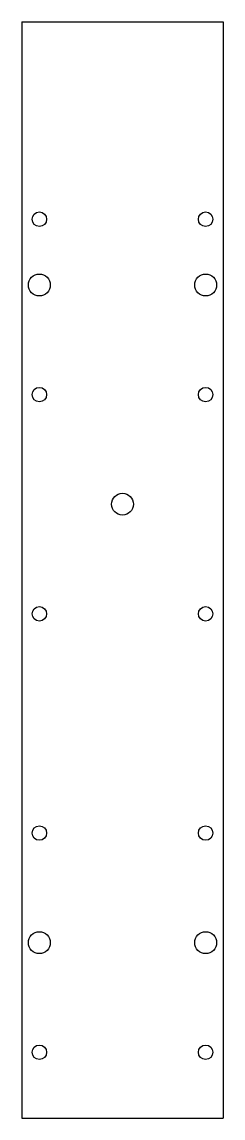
# Model space of a CAD drawing. Header units: millimetres. Extents: x -23 to 23, y -125 to 125.
import ezdxf

# ---------------------------------------------------------------- set-up
doc = ezdxf.new("R2010")
doc.units = ezdxf.units.MM

msp = doc.modelspace()

# ---------------------------------------------------------------- linework, layer by layer
for p, q in [((-23, 125, 4), (23, 125, 4)), ((-23, 125, 4), (-23, -125, 4)), ((23, 125, 4), (23, -125, 4)), ((-23, -125, 4), (23, -125, 4))]:
    msp.add_line(p, q)
for centre, radius in [((-19, 80, 4), 1.65), ((19, 80, 4), 1.65), ((-19, 65, 4), 2.5), ((19, 65, 4), 2.5), ((-19, 40, 4), 1.65), ((19, 40, 4), 1.65), ((0, 15, 4), 2.5), ((-19, -10, 4), 1.65), ((19, -10, 4), 1.65), ((-19, -60, 4), 1.65), ((19, -60, 4), 1.65), ((-19, -85, 4), 2.5), ((19, -85, 4), 2.5), ((-19, -110, 4), 1.65), ((19, -110, 4), 1.65)]:
    msp.add_circle(centre, radius)

doc.saveas('drawing.dxf')
